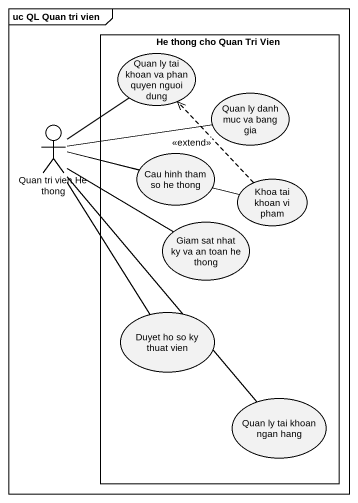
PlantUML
@startuml
mainframe uc QL Quan tri vien
rectangle "He thong cho Quan Tri Vien" as He_thong_cho_Quan_Tri_Vien {
  usecase "Quan ly tai khoan va phan quyen nguoi dung" as Quan_ly_tai_khoan_va_phan
  usecase "Quan ly danh muc va bang gia" as Quan_ly_danh_muc_va_bang_gia
  usecase "Cau hinh tham so he thong" as Cau_hinh_tham_so_he_thong
  usecase "Khoa tai khoan vi pham" as Khoa_tai_khoan_vi_pham
  usecase "Giam sat nhat ky va an toan he thong" as Giam_sat_nhat_ky_va_an_toan
  usecase "Duyet ho so ky thuat vien" as Duyet_ho_so_ky_thuat_vien
  usecase "Quan ly tai khoan ngan hang" as Quan_ly_tai_khoan_ngan_hang
}
actor "Quan tri vien He thong" as Quan_tri_vien_He_thong
Quan_tri_vien_He_thong -up- Quan_ly_tai_khoan_va_phan
Quan_tri_vien_He_thong -right- Quan_ly_danh_muc_va_bang_gia
Quan_tri_vien_He_thong -right- Cau_hinh_tham_so_he_thong
Quan_tri_vien_He_thong -right- Khoa_tai_khoan_vi_pham
Quan_tri_vien_He_thong -right- Giam_sat_nhat_ky_va_an_toan
Quan_tri_vien_He_thong -- Duyet_ho_so_ky_thuat_vien
Quan_tri_vien_He_thong -- Quan_ly_tai_khoan_ngan_hang
Khoa_tai_khoan_vi_pham .up.> Quan_ly_tai_khoan_va_phan : <<extend>>
@enduml
